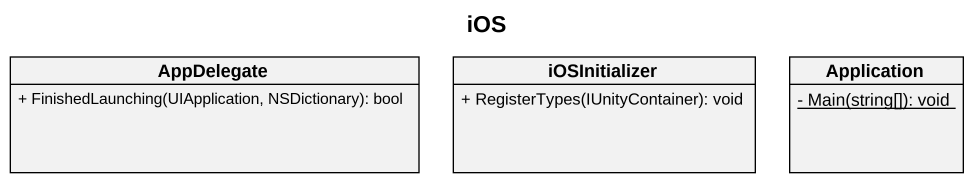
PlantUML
@startuml
title iOS
hide circle
hide empty members
skinparam classAttributeIconSize 0
class AppDelegate {
  + FinishedLaunching(UIApplication, NSDictionary): bool
}
class iOSInitializer {
  + RegisterTypes(IUnityContainer): void
}
class Application {
  {static} - Main(string[]): void
}
@enduml
